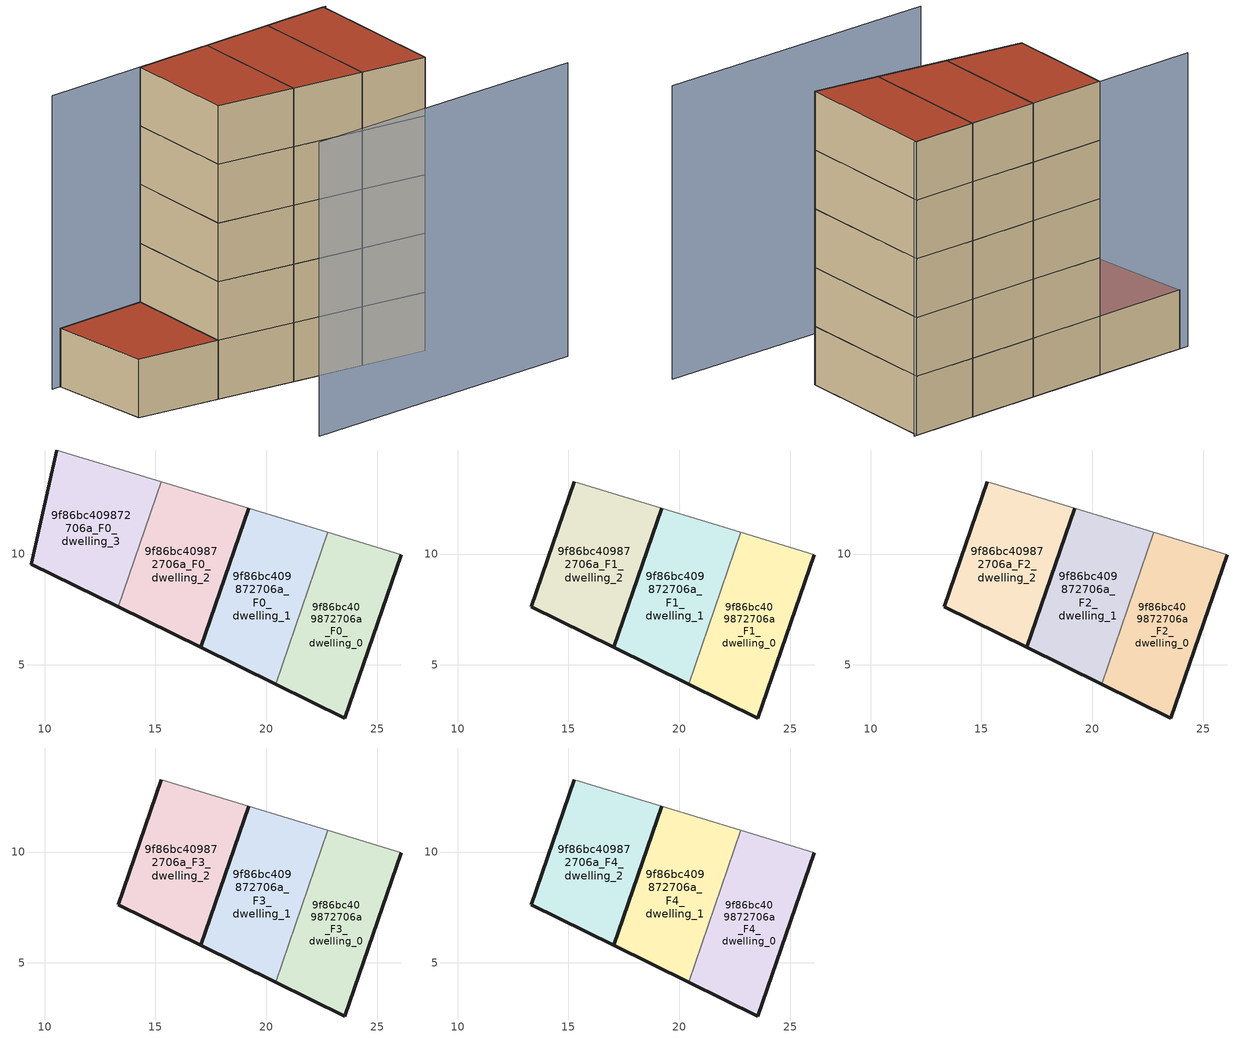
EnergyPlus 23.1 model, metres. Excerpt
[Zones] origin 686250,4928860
9f86bc409872706a_F0_dwelling_0
 floor ground (EU_floor_Construction): 23.54,2.61 26.07,9.97 22.78,10.97 20.42,4.14 z0
 wall outside (EU_wall_Construction): 26.07,9.97 23.54,2.61 20.42,4.14 z0:3
 wall adiabatic (EU_wall_Construction): 22.78,10.97 26.07,9.97 z0:3
 wall to 9f86bc409872706a_F0_dwelling_1 (EU_wall_Construction): 20.42,4.14 22.78,10.97 z0:3
9f86bc409872706a_F0_dwelling_1
 floor ground (EU_floor_Construction): 20.42,4.14 22.78,10.97 19.2,12.06 17.04,5.8 z0
 wall outside (EU_wall_Construction): 20.42,4.14 17.04,5.8 19.2,12.06 z0:3
 wall adiabatic (EU_wall_Construction): 19.2,12.06 22.78,10.97 z0:3
9f86bc409872706a_F0_dwelling_2
 floor ground (EU_floor_Construction): 17.04,5.8 19.2,12.06 15.27,13.25 13.33,7.62 z0
 wall outside (EU_wall_Construction): 19.2,12.06 17.04,5.8 13.33,7.62 z0:3
 wall adiabatic (EU_wall_Construction): 15.27,13.25 19.2,12.06 z0:3
 wall to 9f86bc409872706a_F0_dwelling_3 (EU_wall_Construction): 13.33,7.62 15.27,13.25 z0:3
9f86bc409872706a_F0_dwelling_3
 floor ground (EU_floor_Construction): 13.33,7.62 15.27,13.25 10.55,14.69 9.41,9.55 z0
 wall outside (EU_wall_Construction): 13.33,7.62 9.41,9.55 10.55,14.69 z0:3
 wall adiabatic (EU_wall_Construction): 10.55,14.69 15.27,13.25 z0:3
 roof outside (EU_roof_Construction): 15.27,13.25 13.33,7.62 9.41,9.55 10.55,14.69 z3
9f86bc409872706a_F1_dwelling_0
 floor to 9f86bc409872706a_F0_dwelling_0 (EU_floor_Construction): 23.54,2.61 26.07,9.97 22.77,10.97 20.42,4.14 z3
 wall outside (EU_wall_Construction): 26.07,9.97 23.54,2.61 20.42,4.14 z3:6
 wall adiabatic (EU_wall_Construction): 22.78,10.97 26.07,9.97 z3:6
 wall to 9f86bc409872706a_F1_dwelling_1 (EU_wall_Construction): 20.42,4.14 22.78,10.97 z3:6
9f86bc409872706a_F1_dwelling_1
 floor to 9f86bc409872706a_F0_dwelling_1 (EU_floor_Construction): 20.42,4.14 22.77,10.97 19.2,12.06 17.04,5.8 z3
 wall outside (EU_wall_Construction): 20.42,4.14 17.04,5.8 19.2,12.06 z3:6
 wall adiabatic (EU_wall_Construction): 19.2,12.06 22.78,10.97 z3:6
9f86bc409872706a_F1_dwelling_2
 floor to 9f86bc409872706a_F0_dwelling_2 (EU_floor_Construction): 17.04,5.8 19.2,12.06 15.27,13.25 13.33,7.62 z3
 wall outside (EU_wall_Construction): 19.2,12.06 17.04,5.8 13.33,7.62 15.27,13.25 z3:6
 wall adiabatic (EU_wall_Construction): 15.27,13.25 19.2,12.06 z3:6
9f86bc409872706a_F2_dwelling_0
 floor to 9f86bc409872706a_F1_dwelling_0 (EU_floor_Construction): 23.54,2.61 26.07,9.97 22.77,10.97 20.42,4.14 z6
 wall outside (EU_wall_Construction): 26.07,9.97 23.54,2.61 20.42,4.14 z6:9
 wall adiabatic (EU_wall_Construction): 22.78,10.97 26.07,9.97 z6:9
 wall to 9f86bc409872706a_F2_dwelling_1 (EU_wall_Construction): 20.42,4.14 22.78,10.97 z6:9
9f86bc409872706a_F2_dwelling_1
 floor to 9f86bc409872706a_F1_dwelling_1 (EU_floor_Construction): 20.42,4.14 22.77,10.97 19.2,12.06 17.04,5.8 z6
 wall outside (EU_wall_Construction): 20.42,4.14 17.04,5.8 19.2,12.06 z6:9
 wall adiabatic (EU_wall_Construction): 19.2,12.06 22.78,10.97 z6:9
9f86bc409872706a_F2_dwelling_2
 floor to 9f86bc409872706a_F1_dwelling_2 (EU_floor_Construction): 17.04,5.8 19.2,12.06 15.27,13.25 13.33,7.62 z6
 wall outside (EU_wall_Construction): 19.2,12.06 17.04,5.8 13.33,7.62 15.27,13.25 z6:9
 wall adiabatic (EU_wall_Construction): 15.27,13.25 19.2,12.06 z6:9
9f86bc409872706a_F3_dwelling_0
 floor to 9f86bc409872706a_F2_dwelling_0 (EU_floor_Construction): 23.54,2.61 26.07,9.97 22.77,10.97 20.42,4.14 z9
 wall outside (EU_wall_Construction): 26.07,9.97 23.54,2.61 20.42,4.14 z9:12
 wall adiabatic (EU_wall_Construction): 22.78,10.97 26.07,9.97 z9:12
 wall to 9f86bc409872706a_F3_dwelling_1 (EU_wall_Construction): 20.42,4.14 22.78,10.97 z9:12
9f86bc409872706a_F3_dwelling_1
 floor to 9f86bc409872706a_F2_dwelling_1 (EU_floor_Construction): 20.42,4.14 22.77,10.97 19.2,12.06 17.04,5.8 z9
 wall outside (EU_wall_Construction): 20.42,4.14 17.04,5.8 19.2,12.06 z9:12
 wall adiabatic (EU_wall_Construction): 19.2,12.06 22.78,10.97 z9:12
9f86bc409872706a_F3_dwelling_2
 floor to 9f86bc409872706a_F2_dwelling_2 (EU_floor_Construction): 17.04,5.8 19.2,12.06 15.27,13.25 13.33,7.62 z9
 wall outside (EU_wall_Construction): 19.2,12.06 17.04,5.8 13.33,7.62 15.27,13.25 z9:12
 wall adiabatic (EU_wall_Construction): 15.27,13.25 19.2,12.06 z9:12
9f86bc409872706a_F4_dwelling_0
 floor to 9f86bc409872706a_F3_dwelling_0 (EU_floor_Construction): 23.54,2.61 26.07,9.97 22.77,10.97 20.42,4.14 z12
 wall outside (EU_wall_Construction): 26.07,9.97 23.54,2.61 20.42,4.14 z12:15
 wall adiabatic (EU_wall_Construction): 22.78,10.97 26.07,9.97 z12:15
 wall to 9f86bc409872706a_F4_dwelling_1 (EU_wall_Construction): 20.42,4.14 22.78,10.97 z12:15
 roof outside (EU_roof_Construction): 26.07,9.97 23.54,2.61 20.42,4.14 22.78,10.97 z15
9f86bc409872706a_F4_dwelling_1
 floor to 9f86bc409872706a_F3_dwelling_1 (EU_floor_Construction): 20.42,4.14 22.77,10.97 19.2,12.06 17.04,5.8 z12
 wall outside (EU_wall_Construction): 20.42,4.14 17.04,5.8 19.2,12.06 z12:15
 wall adiabatic (EU_wall_Construction): 19.2,12.06 22.78,10.97 z12:15
 roof outside (EU_roof_Construction): 22.78,10.97 20.42,4.14 17.04,5.8 19.2,12.06 z15
9f86bc409872706a_F4_dwelling_2
 floor to 9f86bc409872706a_F3_dwelling_2 (EU_floor_Construction): 17.04,5.8 19.2,12.06 15.27,13.25 13.33,7.62 z12
 wall outside (EU_wall_Construction): 19.2,12.06 17.04,5.8 13.33,7.62 15.27,13.25 z12:15
 wall adiabatic (EU_wall_Construction): 15.27,13.25 19.2,12.06 z12:15
 roof outside (EU_roof_Construction): 19.2,12.06 17.04,5.8 13.33,7.62 15.27,13.25 z15
shading: 12.16,1.21 26.63,-3.38 / 26.22,9.92 10.08,14.83 z0:15
[Building]
EU S2 Campaign: North Axis=0; Terrain=City; Solar Distribution=FullExterior
[Site:Location]
Bologna: Latitude=44.5; Longitude=11.25; Time Zone=1; Elevation=37
[SizingPeriod:WeatherFileDays]
AnnualSizingPeriod: Begin Month=1; Begin Day of Month=1; End Month=12; End Day of Month=31; Day of Week for Start Day=Monday; Use Weather File Daylight Saving Period=No; Use Weather File Rain and Snow Indicators=No
[MATERIAL]
EU_InternalMass_Material: Roughness=MediumRough; Thickness=0.1; Conductivity=1; Density=1800; Specific Heat=900; Thermal Absorptance=0.9; Solar Absorptance=0.7; Visible Absorptance=0.7
[MATERIAL:NOMASS] Roughness=MediumRough; Thermal Absorptance=0.9; Solar Absorptance=0.7; Visible Absorptance=0.7
Name | Thermal Resistance
EU_wall_NoMass | 0.905828
EU_roof_NoMass | 0.37593
EU_floor_NoMass | 0.67114
[CONSTRUCTION]
EU_wall_Construction: EU_wall_NoMass
EU_roof_Construction: EU_roof_NoMass
EU_floor_Construction: EU_floor_NoMass
EU_InternalMass_Construction: EU_InternalMass_Material
[ZONE] Type=1; Multiplier=1; Ceiling Height=autocalculate; Floor Area=autocalculate; Part of Total Floor Area=Yes
Name | Volume
9f86bc409872706a_F0_dwelling_0 | 77.5217
9f86bc409872706a_F1_dwelling_0; 9f86bc409872706a_F2_dwelling_0; 9f86bc409872706a_F3_dwelling_0; 9f86bc409872706a_F4_dwelling_0 | 77.521
9f86bc409872706a_F0_dwelling_1; 9f86bc409872706a_F1_dwelling_1; 9f86bc409872706a_F2_dwelling_1; 9f86bc409872706a_F3_dwelling_1; 9f86bc409872706a_F4_dwelling_1 | 77.5232
9f86bc409872706a_F0_dwelling_2; 9f86bc409872706a_F1_dwelling_2; 9f86bc409872706a_F2_dwelling_2; 9f86bc409872706a_F3_dwelling_2; 9f86bc409872706a_F4_dwelling_2 | 77.502
9f86bc409872706a_F0_dwelling_3 | 77.51
[INTERNALMASS] Construction=EU_InternalMass_Construction
Name | Zone or ZoneList | Surface Area
9f86bc409872706a_F0_dwelling_0_EU_InternalMass | 9f86bc409872706a_F0_dwelling_0 | 25.8406
9f86bc409872706a_F0_dwelling_1_EU_InternalMass | 9f86bc409872706a_F0_dwelling_1 | 25.8411
9f86bc409872706a_F0_dwelling_2_EU_InternalMass | 9f86bc409872706a_F0_dwelling_2 | 25.8341
9f86bc409872706a_F0_dwelling_3_EU_InternalMass | 9f86bc409872706a_F0_dwelling_3 | 25.8367
9f86bc409872706a_F1_dwelling_0_EU_InternalMass | 9f86bc409872706a_F1_dwelling_0 | 25.8429
9f86bc409872706a_F1_dwelling_1_EU_InternalMass | 9f86bc409872706a_F1_dwelling_1 | 25.8387
9f86bc409872706a_F1_dwelling_2_EU_InternalMass | 9f86bc409872706a_F1_dwelling_2 | 51.6794
9f86bc409872706a_F2_dwelling_0_EU_InternalMass | 9f86bc409872706a_F2_dwelling_0 | 25.8429
9f86bc409872706a_F2_dwelling_1_EU_InternalMass | 9f86bc409872706a_F2_dwelling_1 | 25.8387
9f86bc409872706a_F2_dwelling_2_EU_InternalMass | 9f86bc409872706a_F2_dwelling_2 | 51.6794
9f86bc409872706a_F3_dwelling_0_EU_InternalMass | 9f86bc409872706a_F3_dwelling_0 | 25.8429
9f86bc409872706a_F3_dwelling_1_EU_InternalMass | 9f86bc409872706a_F3_dwelling_1 | 25.8387
9f86bc409872706a_F3_dwelling_2_EU_InternalMass | 9f86bc409872706a_F3_dwelling_2 | 51.6794
9f86bc409872706a_F4_dwelling_0_EU_InternalMass | 9f86bc409872706a_F4_dwelling_0 | 25.8429
9f86bc409872706a_F4_dwelling_1_EU_InternalMass | 9f86bc409872706a_F4_dwelling_1 | 25.8387
9f86bc409872706a_F4_dwelling_2_EU_InternalMass | 9f86bc409872706a_F4_dwelling_2 | 51.6794
[OTHEREQUIPMENT] Fuel Type=Electricity; Design Level Calculation Method=Watts/Area; Power per Zone Floor Area=1; Fraction Latent=0; Fraction Radiant=0; Fraction Lost=0; Carbon Dioxide Generation Rate=0; EndUse Subcategory=EU_Step8_InternalGains
Name | Zone or ZoneList or Space or SpaceList | Schedule
EU_Step8_InternalGain_9f86bc409872706a_F0_dwelling_0_f000 | 9f86bc409872706a_F0_dwelling_0 | EU_Step8_GainSchedule_9f86bc409872706a_F0_dwelling_0_f000
EU_Step8_InternalGain_9f86bc409872706a_F0_dwelling_1_f000 | 9f86bc409872706a_F0_dwelling_1 | EU_Step8_GainSchedule_9f86bc409872706a_F0_dwelling_1_f000
EU_Step8_InternalGain_9f86bc409872706a_F0_dwelling_2_f000 | 9f86bc409872706a_F0_dwelling_2 | EU_Step8_GainSchedule_9f86bc409872706a_F0_dwelling_2_f000
EU_Step8_InternalGain_9f86bc409872706a_F0_dwelling_3_f000 | 9f86bc409872706a_F0_dwelling_3 | EU_Step8_GainSchedule_9f86bc409872706a_F0_dwelling_3_f000
EU_Step8_InternalGain_9f86bc409872706a_F1_dwelling_0_f000 | 9f86bc409872706a_F1_dwelling_0 | EU_Step8_GainSchedule_9f86bc409872706a_F1_dwelling_0_f000
EU_Step8_InternalGain_9f86bc409872706a_F1_dwelling_1_f000 | 9f86bc409872706a_F1_dwelling_1 | EU_Step8_GainSchedule_9f86bc409872706a_F1_dwelling_1_f000
EU_Step8_InternalGain_9f86bc409872706a_F1_dwelling_2_f000 | 9f86bc409872706a_F1_dwelling_2 | EU_Step8_GainSchedule_9f86bc409872706a_F1_dwelling_2_f000
EU_Step8_InternalGain_9f86bc409872706a_F2_dwelling_0_f000 | 9f86bc409872706a_F2_dwelling_0 | EU_Step8_GainSchedule_9f86bc409872706a_F2_dwelling_0_f000
EU_Step8_InternalGain_9f86bc409872706a_F2_dwelling_1_f000 | 9f86bc409872706a_F2_dwelling_1 | EU_Step8_GainSchedule_9f86bc409872706a_F2_dwelling_1_f000
EU_Step8_InternalGain_9f86bc409872706a_F2_dwelling_2_f000 | 9f86bc409872706a_F2_dwelling_2 | EU_Step8_GainSchedule_9f86bc409872706a_F2_dwelling_2_f000
EU_Step8_InternalGain_9f86bc409872706a_F3_dwelling_0_f000 | 9f86bc409872706a_F3_dwelling_0 | EU_Step8_GainSchedule_9f86bc409872706a_F3_dwelling_0_f000
EU_Step8_InternalGain_9f86bc409872706a_F3_dwelling_1_f000 | 9f86bc409872706a_F3_dwelling_1 | EU_Step8_GainSchedule_9f86bc409872706a_F3_dwelling_1_f000
EU_Step8_InternalGain_9f86bc409872706a_F3_dwelling_2_f000 | 9f86bc409872706a_F3_dwelling_2 | EU_Step8_GainSchedule_9f86bc409872706a_F3_dwelling_2_f000
EU_Step8_InternalGain_9f86bc409872706a_F4_dwelling_0_f000 | 9f86bc409872706a_F4_dwelling_0 | EU_Step8_GainSchedule_9f86bc409872706a_F4_dwelling_0_f000
EU_Step8_InternalGain_9f86bc409872706a_F4_dwelling_1_f000 | 9f86bc409872706a_F4_dwelling_1 | EU_Step8_GainSchedule_9f86bc409872706a_F4_dwelling_1_f000
EU_Step8_InternalGain_9f86bc409872706a_F4_dwelling_2_f000 | 9f86bc409872706a_F4_dwelling_2 | EU_Step8_GainSchedule_9f86bc409872706a_F4_dwelling_2_f000
[ZONEVENTILATION:DESIGNFLOWRATE] Schedule=EU_AlwaysOn; Design Flow Rate Calculation Method=AirChanges/Hour; Air Changes per Hour=0.73129; Ventilation Type=Natural; Fan Pressure Rise=0; Fan Total Efficiency=1; Constant Term Coefficient=1; Temperature Term Coefficient=0; Velocity Term Coefficient=0; Velocity Squared Term Coefficient=0; Minimum Indoor Temperature=-100; Maximum Indoor Temperature=100; Delta Temperature=-100; Minimum Outdoor Temperature=-100; Maximum Outdoor Temperature=100; Maximum Wind Speed=40
Name | Zone or ZoneList or Space or SpaceList
EU_ConstantAir_9f86bc409872706a_F0_dwelling_0 | 9f86bc409872706a_F0_dwelling_0
EU_ConstantAir_9f86bc409872706a_F0_dwelling_1 | 9f86bc409872706a_F0_dwelling_1
EU_ConstantAir_9f86bc409872706a_F0_dwelling_2 | 9f86bc409872706a_F0_dwelling_2
EU_ConstantAir_9f86bc409872706a_F0_dwelling_3 | 9f86bc409872706a_F0_dwelling_3
EU_ConstantAir_9f86bc409872706a_F1_dwelling_0 | 9f86bc409872706a_F1_dwelling_0
EU_ConstantAir_9f86bc409872706a_F1_dwelling_1 | 9f86bc409872706a_F1_dwelling_1
EU_ConstantAir_9f86bc409872706a_F1_dwelling_2 | 9f86bc409872706a_F1_dwelling_2
EU_ConstantAir_9f86bc409872706a_F2_dwelling_0 | 9f86bc409872706a_F2_dwelling_0
EU_ConstantAir_9f86bc409872706a_F2_dwelling_1 | 9f86bc409872706a_F2_dwelling_1
EU_ConstantAir_9f86bc409872706a_F2_dwelling_2 | 9f86bc409872706a_F2_dwelling_2
EU_ConstantAir_9f86bc409872706a_F3_dwelling_0 | 9f86bc409872706a_F3_dwelling_0
EU_ConstantAir_9f86bc409872706a_F3_dwelling_1 | 9f86bc409872706a_F3_dwelling_1
EU_ConstantAir_9f86bc409872706a_F3_dwelling_2 | 9f86bc409872706a_F3_dwelling_2
EU_ConstantAir_9f86bc409872706a_F4_dwelling_0 | 9f86bc409872706a_F4_dwelling_0
EU_ConstantAir_9f86bc409872706a_F4_dwelling_1 | 9f86bc409872706a_F4_dwelling_1
EU_ConstantAir_9f86bc409872706a_F4_dwelling_2 | 9f86bc409872706a_F4_dwelling_2
[HVACTEMPLATE:THERMOSTAT] Constant Heating Setpoint=20; Constant Cooling Setpoint=50
EU_HeatOnly_9f86bc409872706a_F0_dwelling_0; EU_HeatOnly_9f86bc409872706a_F0_dwelling_1; EU_HeatOnly_9f86bc409872706a_F0_dwelling_2; EU_HeatOnly_9f86bc409872706a_F0_dwelling_3; EU_HeatOnly_9f86bc409872706a_F1_dwelling_0; EU_HeatOnly_9f86bc409872706a_F1_dwelling_1; EU_HeatOnly_9f86bc409872706a_F1_dwelling_2; EU_HeatOnly_9f86bc409872706a_F2_dwelling_0; EU_HeatOnly_9f86bc409872706a_F2_dwelling_1; EU_HeatOnly_9f86bc409872706a_F2_dwelling_2; EU_HeatOnly_9f86bc409872706a_F3_dwelling_0; EU_HeatOnly_9f86bc409872706a_F3_dwelling_1; EU_HeatOnly_9f86bc409872706a_F3_dwelling_2; EU_HeatOnly_9f86bc409872706a_F4_dwelling_0; EU_HeatOnly_9f86bc409872706a_F4_dwelling_1; EU_HeatOnly_9f86bc409872706a_F4_dwelling_2
[HVACTEMPLATE:ZONE:IDEALLOADSAIRSYSTEM] System Availability Schedule=EU_AlwaysOn; Maximum Heating Supply Air Temperature=50; Minimum Cooling Supply Air Temperature=13; Maximum Heating Supply Air Humidity Ratio=0.0156; Minimum Cooling Supply Air Humidity Ratio=0.0077; Heating Limit=NoLimit; Cooling Limit=NoLimit; Heating Availability Schedule=EU_AlwaysOn; Cooling Availability Schedule=EU_CoolingOff; Dehumidification Control Type=ConstantSensibleHeatRatio; Cooling Sensible Heat Ratio=0.7; Dehumidification Setpoint=60; Humidification Control Type=None; Humidification Setpoint=30; Outdoor Air Method=None; Outdoor Air Flow Rate per Person=0.00944; Outdoor Air Flow Rate per Zone Floor Area=0; Outdoor Air Flow Rate per Zone=0; Demand Controlled Ventilation Type=None; Outdoor Air Economizer Type=NoEconomizer; Heat Recovery Type=None; Sensible Heat Recovery Effectiveness=0.7; Latent Heat Recovery Effectiveness=0.65
Name | Template Thermostat
9f86bc409872706a_F0_dwelling_0 | EU_HeatOnly_9f86bc409872706a_F0_dwelling_0
9f86bc409872706a_F0_dwelling_1 | EU_HeatOnly_9f86bc409872706a_F0_dwelling_1
9f86bc409872706a_F0_dwelling_2 | EU_HeatOnly_9f86bc409872706a_F0_dwelling_2
9f86bc409872706a_F0_dwelling_3 | EU_HeatOnly_9f86bc409872706a_F0_dwelling_3
9f86bc409872706a_F1_dwelling_0 | EU_HeatOnly_9f86bc409872706a_F1_dwelling_0
9f86bc409872706a_F1_dwelling_1 | EU_HeatOnly_9f86bc409872706a_F1_dwelling_1
9f86bc409872706a_F1_dwelling_2 | EU_HeatOnly_9f86bc409872706a_F1_dwelling_2
9f86bc409872706a_F2_dwelling_0 | EU_HeatOnly_9f86bc409872706a_F2_dwelling_0
9f86bc409872706a_F2_dwelling_1 | EU_HeatOnly_9f86bc409872706a_F2_dwelling_1
9f86bc409872706a_F2_dwelling_2 | EU_HeatOnly_9f86bc409872706a_F2_dwelling_2
9f86bc409872706a_F3_dwelling_0 | EU_HeatOnly_9f86bc409872706a_F3_dwelling_0
9f86bc409872706a_F3_dwelling_1 | EU_HeatOnly_9f86bc409872706a_F3_dwelling_1
9f86bc409872706a_F3_dwelling_2 | EU_HeatOnly_9f86bc409872706a_F3_dwelling_2
9f86bc409872706a_F4_dwelling_0 | EU_HeatOnly_9f86bc409872706a_F4_dwelling_0
9f86bc409872706a_F4_dwelling_1 | EU_HeatOnly_9f86bc409872706a_F4_dwelling_1
9f86bc409872706a_F4_dwelling_2 | EU_HeatOnly_9f86bc409872706a_F4_dwelling_2
[SIZING:ZONE] Zone Cooling Design Supply Air Temperature Input Method=SupplyAirTemperature; Zone Cooling Design Supply Air Temperature=13; Zone Heating Design Supply Air Temperature Input Method=SupplyAirTemperature; Zone Heating Design Supply Air Temperature=50; Zone Cooling Design Supply Air Humidity Ratio=0.008; Zone Heating Design Supply Air Humidity Ratio=0.008; Cooling Design Air Flow Method=DesignDay; Cooling Design Air Flow Rate=0; Cooling Minimum Air Flow per Zone Floor Area=0.000762; Cooling Minimum Air Flow=0; Cooling Minimum Air Flow Fraction=0.2; Heating Design Air Flow Method=DesignDay; Heating Design Air Flow Rate=0; Heating Maximum Air Flow per Zone Floor Area=0.002032; Heating Maximum Air Flow=0.141576; Heating Maximum Air Flow Fraction=0.3; Account for Dedicated Outdoor Air System=No; Dedicated Outdoor Air System Control Strategy=NeutralSupplyAir; Dedicated Outdoor Air Low Setpoint Temperature for Design=autosize; Dedicated Outdoor Air High Setpoint Temperature for Design=autosize; Zone Load Sizing Method=Sensible Load Only No Latent Load; Zone Latent Cooling Design Supply Air Humidity Ratio Input Method=HumidityRatioDifference; Zone Cooling Design Supply Air Humidity Ratio Difference=0.005; Zone Latent Heating Design Supply Air Humidity Ratio Input Method=HumidityRatioDifference; Zone Humidification Design Supply Air Humidity Ratio Difference=0.005
9f86bc409872706a_F0_dwelling_0; 9f86bc409872706a_F0_dwelling_1; 9f86bc409872706a_F0_dwelling_2; 9f86bc409872706a_F0_dwelling_3; 9f86bc409872706a_F1_dwelling_0; 9f86bc409872706a_F1_dwelling_1; 9f86bc409872706a_F1_dwelling_2; 9f86bc409872706a_F2_dwelling_0; 9f86bc409872706a_F2_dwelling_1; 9f86bc409872706a_F2_dwelling_2; 9f86bc409872706a_F3_dwelling_0; 9f86bc409872706a_F3_dwelling_1; 9f86bc409872706a_F3_dwelling_2; 9f86bc409872706a_F4_dwelling_0; 9f86bc409872706a_F4_dwelling_1; 9f86bc409872706a_F4_dwelling_2
[SCHEDULE:CONSTANT]
Name | Hourly Value
EU_AlwaysOn | 1
EU_CoolingOff | 0
[SCHEDULE:FILE] Column Number=1; Rows to Skip at Top=0; Number of Hours of Data=8760; Column Separator=Comma; Interpolate to Timestep=No; Minutes per Item=60; Adjust Schedule for Daylight Savings=Yes
Name | File
EU_Step8_GainSchedule_9f86bc409872706a_F0_dwelling_0_f000 | ../../schedules/9f86bc409872706a/9f86bc409872706a_F0_dwelling_0_f000_gain.csv
EU_Step8_GainSchedule_9f86bc409872706a_F0_dwelling_1_f000 | ../../schedules/9f86bc409872706a/9f86bc409872706a_F0_dwelling_1_f000_gain.csv
EU_Step8_GainSchedule_9f86bc409872706a_F0_dwelling_2_f000 | ../../schedules/9f86bc409872706a/9f86bc409872706a_F0_dwelling_2_f000_gain.csv
EU_Step8_GainSchedule_9f86bc409872706a_F0_dwelling_3_f000 | ../../schedules/9f86bc409872706a/9f86bc409872706a_F0_dwelling_3_f000_gain.csv
EU_Step8_GainSchedule_9f86bc409872706a_F1_dwelling_0_f000 | ../../schedules/9f86bc409872706a/9f86bc409872706a_F1_dwelling_0_f000_gain.csv
EU_Step8_GainSchedule_9f86bc409872706a_F1_dwelling_1_f000 | ../../schedules/9f86bc409872706a/9f86bc409872706a_F1_dwelling_1_f000_gain.csv
EU_Step8_GainSchedule_9f86bc409872706a_F1_dwelling_2_f000 | ../../schedules/9f86bc409872706a/9f86bc409872706a_F1_dwelling_2_f000_gain.csv
EU_Step8_GainSchedule_9f86bc409872706a_F2_dwelling_0_f000 | ../../schedules/9f86bc409872706a/9f86bc409872706a_F2_dwelling_0_f000_gain.csv
EU_Step8_GainSchedule_9f86bc409872706a_F2_dwelling_1_f000 | ../../schedules/9f86bc409872706a/9f86bc409872706a_F2_dwelling_1_f000_gain.csv
EU_Step8_GainSchedule_9f86bc409872706a_F2_dwelling_2_f000 | ../../schedules/9f86bc409872706a/9f86bc409872706a_F2_dwelling_2_f000_gain.csv
EU_Step8_GainSchedule_9f86bc409872706a_F3_dwelling_0_f000 | ../../schedules/9f86bc409872706a/9f86bc409872706a_F3_dwelling_0_f000_gain.csv
EU_Step8_GainSchedule_9f86bc409872706a_F3_dwelling_1_f000 | ../../schedules/9f86bc409872706a/9f86bc409872706a_F3_dwelling_1_f000_gain.csv
EU_Step8_GainSchedule_9f86bc409872706a_F3_dwelling_2_f000 | ../../schedules/9f86bc409872706a/9f86bc409872706a_F3_dwelling_2_f000_gain.csv
EU_Step8_GainSchedule_9f86bc409872706a_F4_dwelling_0_f000 | ../../schedules/9f86bc409872706a/9f86bc409872706a_F4_dwelling_0_f000_gain.csv
EU_Step8_GainSchedule_9f86bc409872706a_F4_dwelling_1_f000 | ../../schedules/9f86bc409872706a/9f86bc409872706a_F4_dwelling_1_f000_gain.csv
EU_Step8_GainSchedule_9f86bc409872706a_F4_dwelling_2_f000 | ../../schedules/9f86bc409872706a/9f86bc409872706a_F4_dwelling_2_f000_gain.csv
